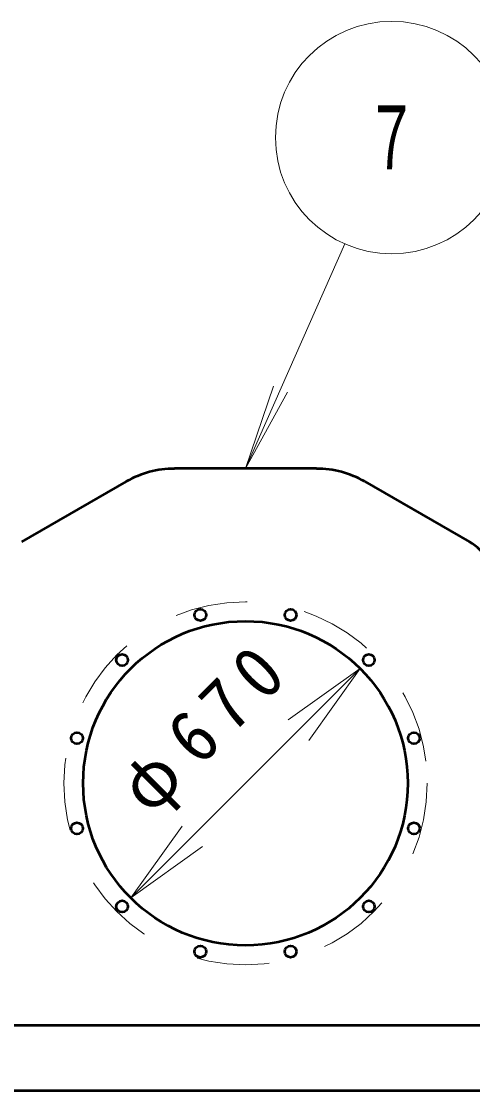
# Model space of a CAD drawing. Units: millimetres on the paper, scale 1:60. Extents: x -385 to 0, y -297 to 267.
# Drawn here: x -163.92 to -148.4, y 44.29 to 81.11 of the extents above; entities that cross this region are included whole.
import ezdxf
from ezdxf.enums import TextEntityAlignment as Align

# ---------------------------------------------------------------- set-up
doc = ezdxf.new("R2010")
doc.units = ezdxf.units.MM
doc.linetypes.add('USER1', pattern=[4.5, 2.5, -2])
doc.layers.add('LY_1', color=140, linetype='Continuous', lineweight=50)
doc.styles.add('ＭＳ ゴシック', font='')
doc.styles.get('ＭＳ ゴシック').set_extended_font_data('MS Gothic')

# ---------------------------------------------------------------- blocks, each defined once
blk = doc.blocks.new('open_arrow')
at = {"color": 0, "linetype": 'Continuous', "lineweight": -2}
blk.add_lwpolyline([(7.5, 1.25), (0, 0), (7.5, -1.25)], dxfattribs=at)

msp = doc.modelspace()

# ---------------------------------------------------------------- linework, layer by layer
at = {"layer": 'LY_1', "color": 7, "lineweight": 13}
for p, q in [((-152.795, 73.452), (-156.21, 65.71)), ((-156.21, 65.71), (-155.243, 68.55)), ((-156.21, 65.71), (-154.764, 68.339)), ((-160.158, 50.928), (-152.262, 58.824))]:
    msp.add_line(p, q, dxfattribs=at)
at = {"layer": 'LY_1'}
for p, q in [((-153.768, 65.71), (-158.651, 65.71)), ((-160.315, 65.265), (-163.916, 63.191)), ((-152.104, 65.265), (-148.503, 63.191)), ((-164.418, 46.543), (-148.001, 46.543)), ((-276.774, 44.293), (-89.595, 44.293))]:
    msp.add_line(p, q, dxfattribs=at)
at = {"layer": 'LY_1', "color": 7, "lineweight": 13}
msp.add_circle((-151.18, 77.112), 4, dxfattribs=at)
at = {"layer": 'LY_1', "color": 7, "linetype": 'USER1', "lineweight": 13}
msp.add_circle((-156.21, 54.876), 6.25, dxfattribs=at)
at = {"layer": 'LY_1'}
for centre, radius in [((-157.762, 60.672), 0.2), ((-154.657, 60.672), 0.2), ((-156.21, 54.876), 5.583), ((-160.452, 59.119), 0.2), ((-151.967, 59.119), 0.2), ((-162.005, 56.429), 0.2), ((-150.414, 56.429), 0.2), ((-162.005, 53.323), 0.2), ((-150.414, 53.323), 0.2), ((-160.452, 50.634), 0.2), ((-151.967, 50.634), 0.2), ((-157.762, 49.081), 0.2), ((-154.657, 49.081), 0.2)]:
    msp.add_circle(centre, radius, dxfattribs=at)
for centre, radius, start, end in [((-158.651, 62.376), 3.333, 90, 119.9419), ((-153.768, 62.376), 3.333, 60.0581, 90), ((-149.335, 61.746), 1.667, 0, 60.0581)]:
    msp.add_arc(centre, radius, start, end, dxfattribs=at)

# ---------------------------------------------------------------- block references
at = {"layer": 'LY_1', "color": 7, "lineweight": 13, "xscale": 0.4, "yscale": 0.4}
for p, rotation in [((-152.262, 58.824), 225), ((-160.158, 50.928), 45)]:
    msp.add_blockref('open_arrow', p, dxfattribs=dict(at, rotation=rotation))

# ---------------------------------------------------------------- texts
at = {"layer": 'LY_1', "color": 7, "style": 'ＭＳ ゴシック', "width": 0.6}
msp.add_text('７', height=2.199, dxfattribs=at).set_placement((-151.18, 77.112), align=Align.MIDDLE_CENTER)
at = {"layer": 'LY_1', "color": 7, "insert": (-156.621, 55.879), "char_height": 1.833, "attachment_point": 8, "rotation": 45, "style": 'ＭＳ ゴシック'}
msp.add_mtext('\\T1.33;\\W0.95;φ670', dxfattribs=at)

doc.saveas('drawing.dxf')
